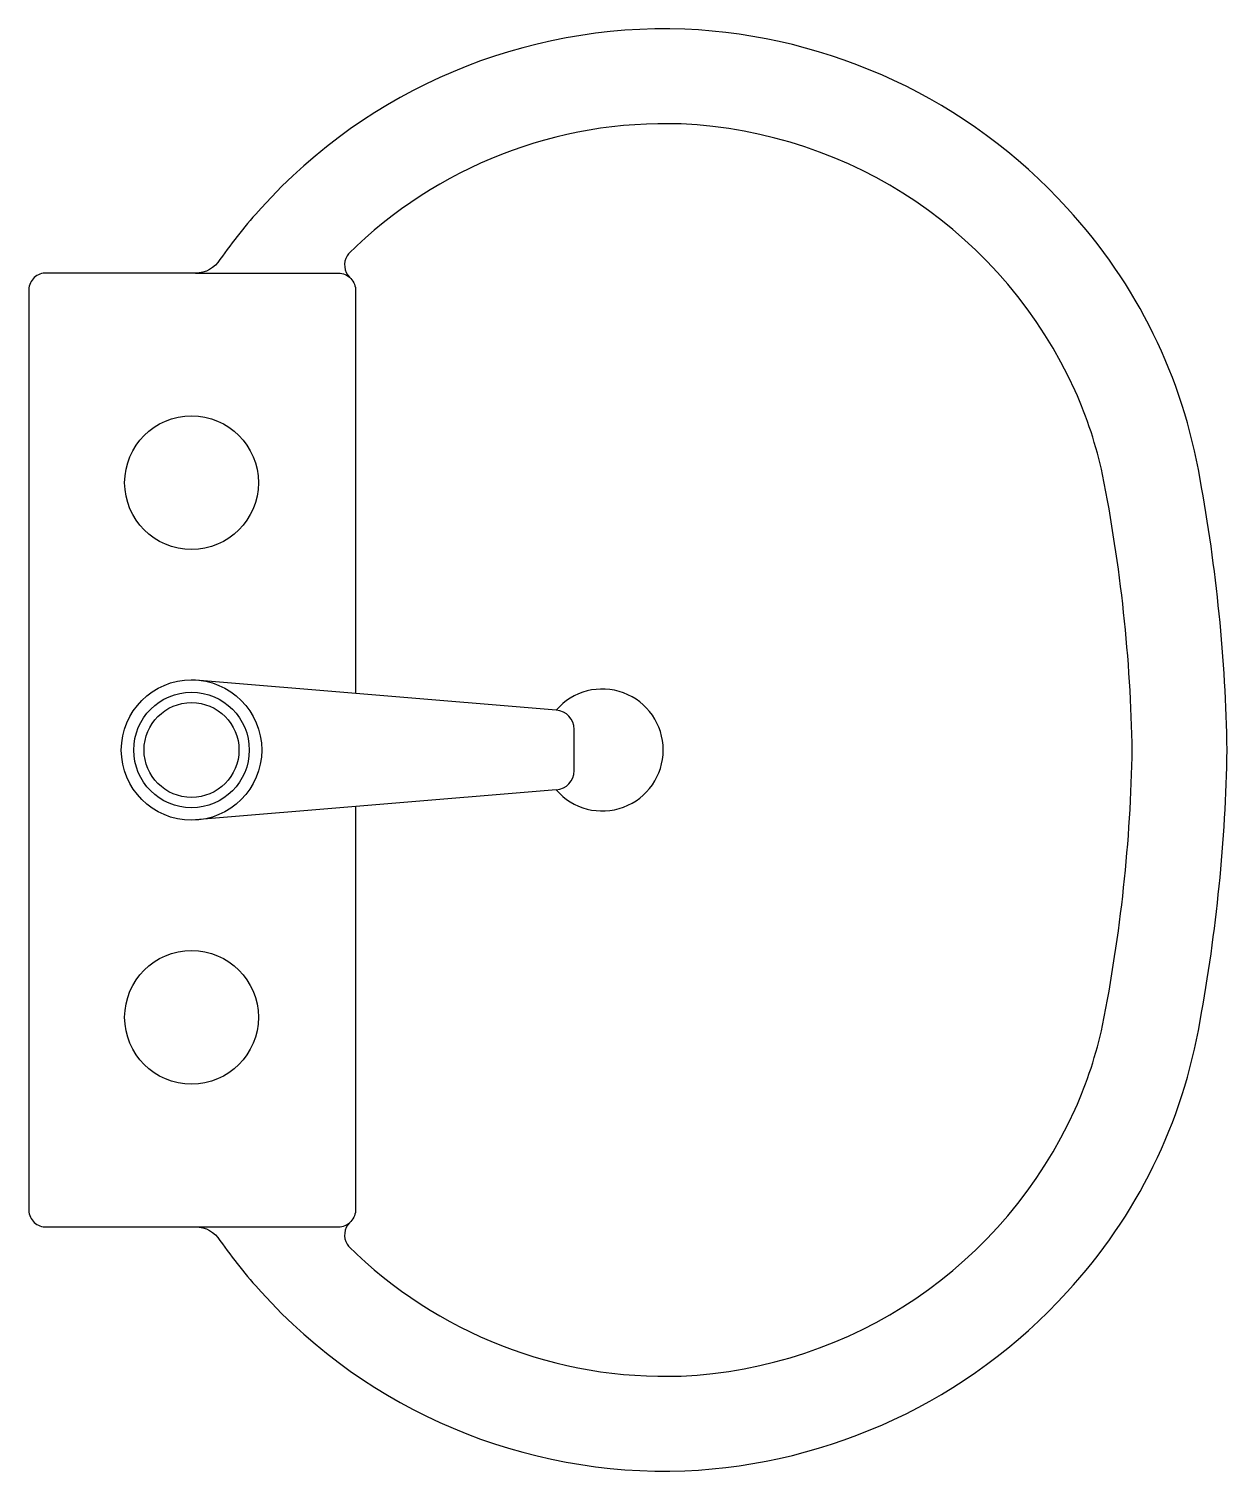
# Model space of a CAD drawing. Header units: millimetres. Extents: x -2900.045 to -2899.597, y 2974.603 to 2975.143.
import ezdxf

# ---------------------------------------------------------------- set-up
doc = ezdxf.new("R2010")
doc.units = ezdxf.units.MM
doc.header["$LTSCALE"] = 10
doc.layers.add('banheiro_louças', color=2, linetype='Continuous')

msp = doc.modelspace()

# ---------------------------------------------------------------- linework, layer by layer
at = {"layer": 'banheiro_louças'}
for p, q in [((-2899.847808595861, 2974.888051991764), (-2899.984216428978, 2974.899399672398)), ((-2899.841155153532, 2974.865418157818), (-2899.841155153532, 2974.880872766547)), ((-2899.847808595861, 2974.858238932602), (-2899.984216428978, 2974.846891251967))]:
    msp.add_line(p, q, dxfattribs=at)
msp.add_lwpolyline([(-2899.596979208978, 2974.873145462182, 0.04132006012546449), (-2899.607116308978, 2974.974516462183, 0.1454086344072168), (-2899.656788098978, 2975.075887462182, 0.1997739491944289), (-2899.799721208978, 2975.142792322183, 0.2217273240830498), (-2899.9581793056, 2975.075887462182, 0.03032213156314636), (-2899.973572473978, 2975.056626972183, -0.2691203783343879), (-2899.982695863978, 2975.051558422183), (-2900.038449913978, 2975.051558422183, 0.4216330280301962), (-2900.045039028978, 2975.045476162183), (-2900.045039028978, 2974.873145462182), (-2900.045039028978, 2974.700814762183, 0.4216330280301962), (-2900.038449913978, 2974.694732502183), (-2899.982695863978, 2974.694732502183, -0.2691203783343879), (-2899.973572473978, 2974.689663952183, 0.03032213156314636), (-2899.9581793056, 2974.670403462183, 0.2217273240830498), (-2899.799721208978, 2974.603498602183, 0.1997739491944289), (-2899.656788098978, 2974.670403462183, 0.1454086344072168), (-2899.607116308978, 2974.771774462183, 0.04132006012546449)], format="xyb", close=True, dxfattribs=at)
for points in [[(-2899.632453886616, 2974.87253965488, 0.0448537313109696), (-2899.643553589646, 2974.976149384687, 0.05090545585139489), (-2899.653811868232, 2975.00756224752, 0.282774517097562), (-2899.801145511381, 2975.107340841339, 0.2071547382675092), (-2899.925471941217, 2975.058783352115, 0.05141649020094501), (-2899.926080434121, 2975.058028616719, 0.3262444633917435), (-2899.92516006933, 2975.050004663438, -0.2011286702447684), (-2899.922886973978, 2975.045476162183), (-2899.922886973978, 2974.894297714154)], [(-2899.982695863978, 2975.051558422183), (-2899.929982943978, 2975.051558422183, -0.2011286702447802), (-2899.92516006933, 2975.050004663438)], [(-2899.922886973978, 2974.851993210212), (-2899.922886973978, 2974.700814762183, -0.2011286702447684), (-2899.92516006933, 2974.696286260927, 0.3262444633917435), (-2899.926080434121, 2974.688262307646, 0.05141649020094501), (-2899.925471941217, 2974.68750757225, 0.2071547382675092), (-2899.801145511381, 2974.638950083026, 0.282774517097562), (-2899.653811868232, 2974.738728676845, 0.05090545585139489), (-2899.643553589646, 2974.770141539678, 0.04485373131099396), (-2899.632453886616, 2974.873751269485)], [(-2899.982695863978, 2974.694732502183), (-2899.929982943978, 2974.694732502183, 0.2011286702447802), (-2899.92516006933, 2974.696286260927)]]:
    msp.add_lwpolyline(points, format="xyb", dxfattribs=at)
for centre, radius in [((-2899.984216428971, 2974.973145462182), 0.02499999999997726), ((-2899.984216428978, 2974.873145462182), 0.02625421021593866), ((-2899.984216428978, 2974.873145462182), 0.017739925), ((-2899.984216428971, 2974.773145462182), 0.02499999999997726)]:
    msp.add_circle(centre, radius, dxfattribs=at)
at = {"layer": 'banheiro_louças', "color": 1}
msp.add_circle((-2899.984216428978, 2974.873145462182), 0.02160000000000082, dxfattribs=at)
msp.add_arc((-2899.830639363979, 2974.873145462182), 0.022808475, 220.8342010875198, 139.1657989092576, dxfattribs=at)
at = {"layer": 'banheiro_louças'}
for centre, start, end in [((-2899.848355153532, 2974.880872766547), 0, 85.646444214247), ((-2899.848355153532, 2974.865418157818), 274.3535557857563, 0)]:
    msp.add_arc(centre, 0.007200000000000001, start, end, dxfattribs=at)

doc.saveas('drawing.dxf')
